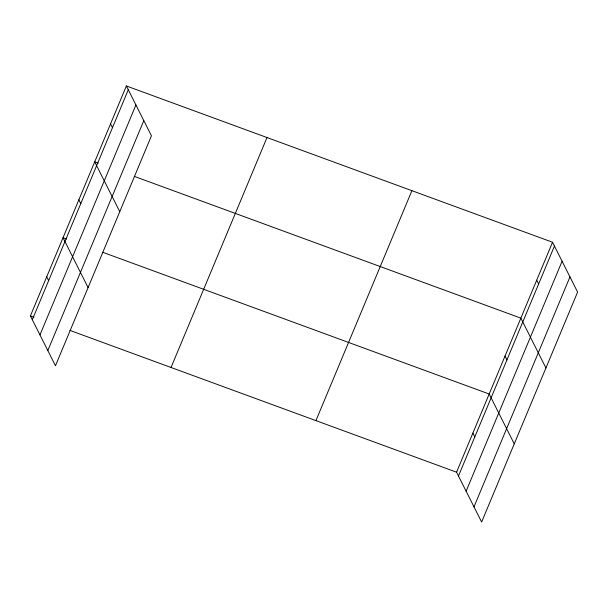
<?xml version="1.0" encoding="UTF-8"?>
<svg xmlns="http://www.w3.org/2000/svg" width="608" height="608" viewBox="0 0 608 608"><rect width="100%" height="100%" fill="white"/><g stroke="black" fill="none" stroke-linecap="round" stroke-linejoin="round"><path stroke-width="0.91" d="M126.373 85.964L151.438 135.804L55.465 365.75L30.4 315.902L126.373 85.964L552.535 242.25L577.6 292.098L481.627 522.036L456.562 472.196L69.95 330.41M32.323 319.724L128.288 89.779M39.961 334.909L135.926 104.971M47.827 350.558L143.8 120.62M171.03 367.483L267.003 137.537M315.932 420.622L411.897 190.676M456.562 472.196L552.535 242.25M458.485 476.018L554.45 246.073M466.123 491.203L562.088 261.258M473.989 506.852L569.962 276.906M98.215 163.134L94.704 161.842L119.768 211.683M134.254 176.35L520.858 318.136L545.931 367.977M66.546 239.012L63.027 237.728L88.099 287.569M102.585 252.229L489.189 394.014L514.262 443.855M30.4 315.902L33.919 317.194M536.697 280.197L538.62 284.012M505.028 356.075L506.95 359.898M472.88 433.109L474.795 436.924M110.534 123.903L112.457 127.718M78.865 199.781L80.788 203.604M46.717 276.815L48.632 280.638"/></g></svg>
